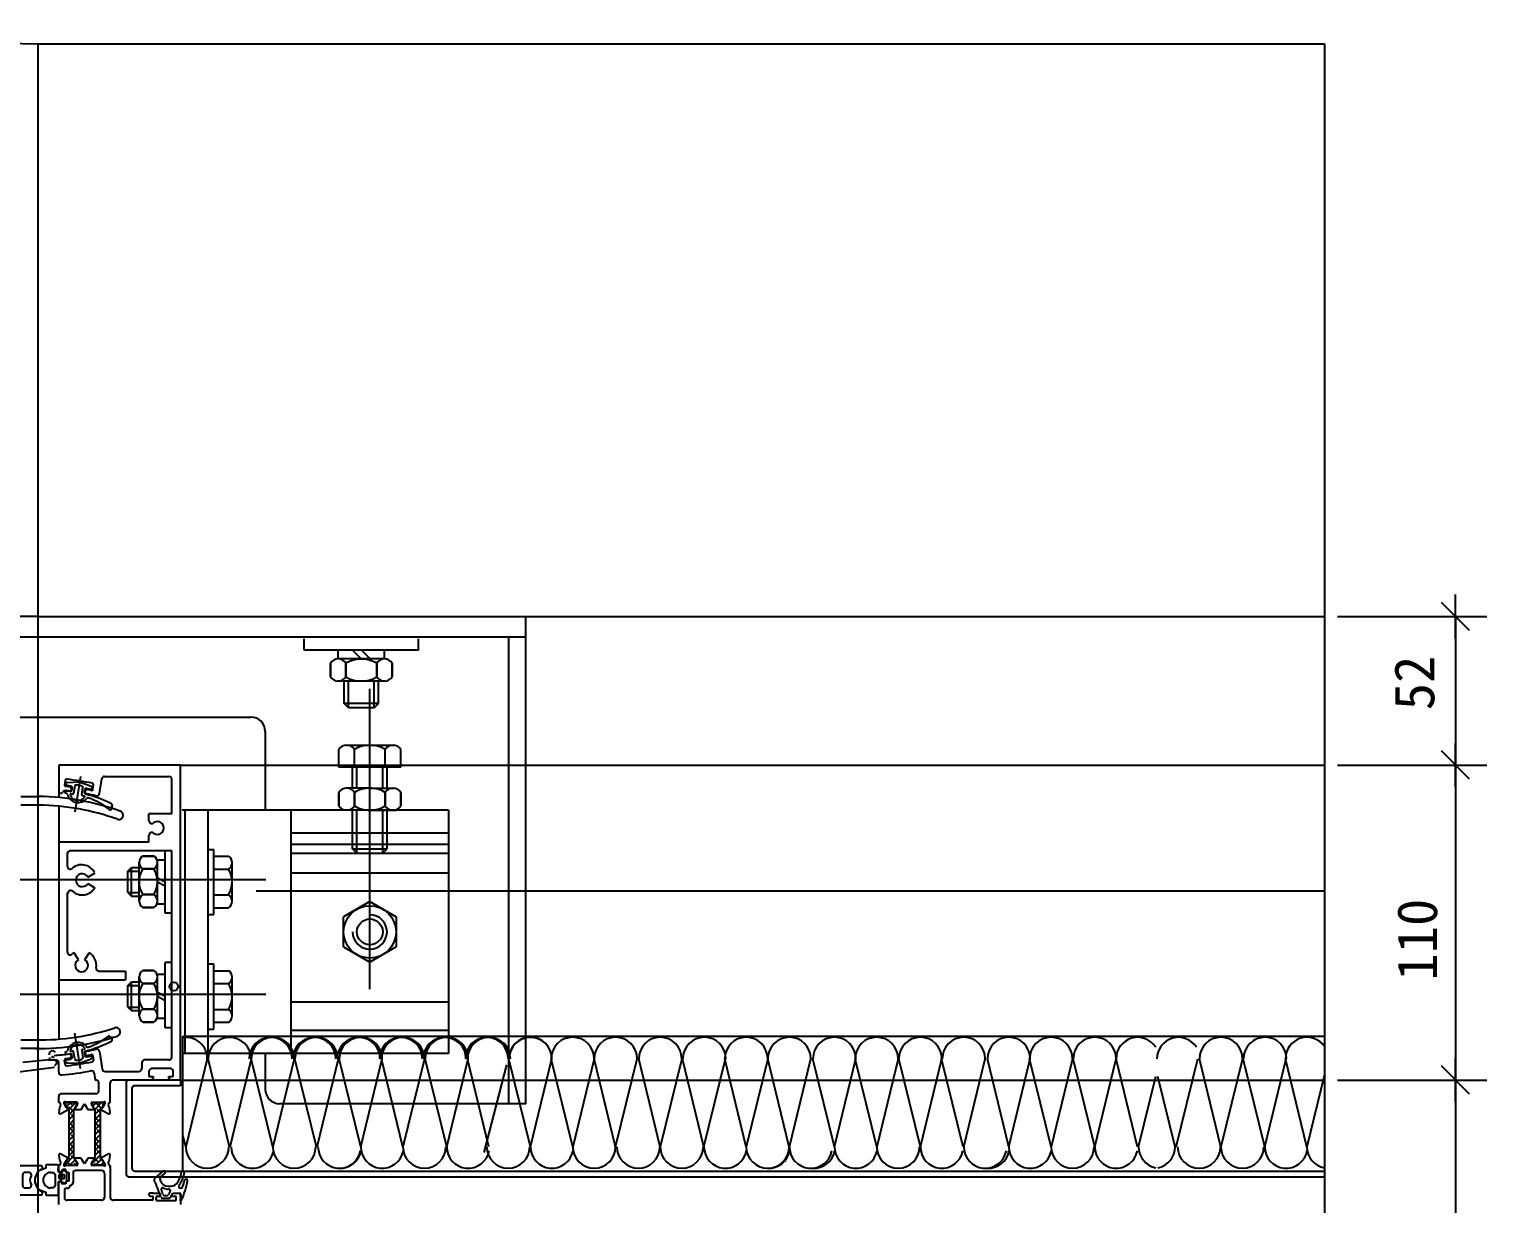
# Model space of a CAD drawing. Header units: metres. Extents: x -8118 to 8780, y 3552 to 5232.
# Drawn here: x 8271 to 8780, y 4821 to 5232 of the extents above; entities that cross this region are included whole.
import ezdxf

# ---------------------------------------------------------------- set-up
doc = ezdxf.new("R2010")
doc.units = ezdxf.units.M
for name, color, linetype in [('1', 1, 'Continuous'), ('10', 1, 'Continuous'), ('3', 5, 'Continuous'), ('CENTER', 2, 'Continuous'), ('DIM', 4, 'Continuous'), ('GOMMA', 3, 'Continuous'), ('GROSSA', 4, 'Continuous'), ('PUB_DIM', 3, 'Continuous'), ('型材', 1, 'Continuous'), ('填充', 1, 'Continuous'), ('胶条', 6, 'Continuous'), ('隔热条', 3, 'Continuous')]:
    doc.layers.add(name, color=color, linetype=linetype)

# ---------------------------------------------------------------- blocks, each defined once
blk = doc.blocks.new('14')
blk.add_line((6720.41, -286.02), (6720.41, -284.07))
blk.add_arc((6735.07, -284.47), 0.5, 149.98, 175.34)
blk.add_arc((6735.07, -284.47), 0.5, 149.98, 175.34)
at = {"layer": '10'}
blk.add_line((6720.61, -290.11), (6720.61, -294.47), dxfattribs=at)
at = {"layer": '10', "color": 6}
blk.add_line((6730.28, -294.47), (6730.16, -294.47), dxfattribs=at)
at = {"layer": '3', "color": 6, "linetype": 'Continuous'}
for centre, radius, start, end in [((6728.24, -284.72), 0.77, 275.95, 57.9), ((6728.28, -289.24), 3.61, 150.11, 209.89), ((6731.07, -289.27), 4.69, 126.04, 233.96), ((6730.73, -289.27), 4.34, 131.21, 228.86), ((6731.97, -289.24), 2.7, 92.55, 267.45), ((6728.25, -293.82), 0.77, 302.1, 84.05)]:
    blk.add_arc(centre, radius, start, end, dxfattribs=at)
at = {"layer": 'GOMMA', "color": 6}
for p, q in [((6720.61, -286.02), (6720.61, -284.07)), ((6720.61, -284.07), (6728.64, -284.07)), ((6730.16, -283.94), (6730.16, -285.07)), ((6734.17, -283.94), (6730.16, -283.94)), ((6734.46, -284), (6734.17, -283.94)), ((6734.46, -284), (6734.17, -283.94)), ((6734.46, -284), (6734.46, -284)), ((6734.46, -284), (6734.46, -284)), ((6734.46, -284), (6734.46, -284)), ((6734.46, -284), (6734.46, -284)), ((6734.49, -286.02), (6734.58, -284.43)), ((6730.16, -285.07), (6727.87, -286)), ((6734.69, -287.71), (6734.69, -288.42)), ((6734.71, -286.38), (6735.31, -286.68)), ((6734.71, -289.76), (6735.31, -289.46)), ((6736.29, -288.82), (6735.09, -288.82)), ((6736.13, -288.07), (6735.13, -288.07)), ((6735.98, -286.23), (6736.19, -286.01)), ((6735.98, -289.91), (6736.19, -290.12)), ((6736.48, -285.89), (6736.56, -285.89)), ((6736.69, -288.42), (6736.69, -287.71)), ((6736.84, -286.01), (6737.37, -286.55)), ((6736.84, -290.12), (6737.37, -289.59)), ((6737.49, -289.3), (6737.49, -286.83)), ((6726.38, -294.47), (6720.61, -294.47)), ((6730.28, -294.47), (6734.49, -294.47)), ((6736.48, -290.24), (6736.56, -290.24))]:
    blk.add_line(p, q, dxfattribs=at)
at = {"layer": 'GOMMA'}
blk.add_line((6734.49, -290.11), (6734.49, -294.47), dxfattribs=at)
at = {"layer": 'GOMMA', "color": 6}
for points in [[(6725.14, -287.44, 0.41), (6724.24, -286.54), (6722.99, -286.54, 0.41), (6722.09, -287.44), (6722.09, -291.04, 0.41), (6722.99, -291.94), (6724.24, -291.94, 0.41), (6725.14, -291.04)], [(6731.85, -286.54), (6732.52, -286.54, -0.41), (6733.42, -287.44), (6733.42, -291.04, -0.41), (6732.52, -291.94), (6731.85, -291.94)]]:
    blk.add_lwpolyline(points, format="xyb", dxfattribs=at)
for points in [[(6728.66, -294.47), (6728.64, -294.47), (6726.38, -294.47)], [(6727.87, -292.54), (6730.16, -293.47), (6730.16, -294.47)]]:
    blk.add_lwpolyline(points, dxfattribs=at)
for centre, radius, start, end in [((6734.46, -284.2), 0.2, 352.16, 90), ((6735.07, -284.47), 0.5, 149.98, 175.34), ((6734.89, -286.02), 0.4, 180, 243.43), ((6734.89, -290.11), 0.4, 116.57, 180), ((6735.09, -287.71), 0.4, 90, 180), ((6735.09, -288.42), 0.4, 180, 270), ((6735.49, -286.22), 0.49, 248.5, 359.37), ((6735.49, -289.81), 0.4, 13.48, 116.57), ((6736.27, -289.63), 0.4, 193.48, 224.62), ((6736.48, -286.29), 0.4, 90, 135.38), ((6736.29, -287.71), 0.4, 0, 90), ((6736.29, -288.42), 0.4, 270, 360), ((6736.56, -286.29), 0.4, 44.98, 90), ((6737.09, -286.83), 0.4, 0, 44.98), ((6737.09, -289.3), 0.4, 315.02, 0), ((6736.48, -289.84), 0.4, 224.62, 270), ((6736.56, -289.84), 0.4, 270, 315.02)]:
    blk.add_arc(centre, radius, start, end, dxfattribs=at)
at = {"layer": '胶条'}
for p, q in [((6717.61, -289.3), (6717.61, -286.83)), ((6718.27, -286.01), (6717.73, -286.55)), ((6718.27, -290.12), (6717.73, -289.59)), ((6718.41, -288.42), (6718.41, -287.71)), ((6718.63, -285.89), (6718.55, -285.89)), ((6718.81, -287.31), (6720.01, -287.31)), ((6718.81, -288.82), (6720.01, -288.82)), ((6719.12, -286.23), (6718.91, -286.01)), ((6718.98, -288.07), (6719.98, -288.07)), ((6719.41, -287.91), (6719.41, -288.27)), ((6720.39, -286.38), (6719.79, -286.68)), ((6720.39, -289.76), (6719.79, -289.46)), ((6720.41, -287.71), (6720.41, -288.42)), ((6718.63, -290.24), (6718.55, -290.24))]:
    blk.add_line(p, q, dxfattribs=at)
for centre, start, end in [((6718.01, -289.3), 180, 224.98), ((6718.55, -286.29), 90, 135.02), ((6718.81, -287.71), 90, 180), ((6718.81, -288.42), 180, 270), ((6718.63, -286.29), 44.62, 90), ((6719.61, -286.32), 193.48, 296.57), ((6719.61, -289.81), 63.43, 166.52), ((6720.01, -287.71), 360, 90), ((6720.01, -288.42), 270, 360), ((6720.21, -286.02), 296.57, 0), ((6720.21, -290.11), 360, 63.43), ((6718.55, -289.84), 224.98, 270), ((6718.63, -289.84), 270, 315.38)]:
    blk.add_arc(centre, 0.4, start, end, dxfattribs=at)
blk = doc.blocks.new('_DIMX')
blk.add_line((-109.45, 0), (109.45, 0))
blk.add_lwpolyline([(-70, -70), (70, 70)])

msp = doc.modelspace()

# ---------------------------------------------------------------- hatches: boundary and pattern name
at = {"layer": '隔热条'}
h = msp.add_hatch(dxfattribs=at)
h.set_pattern_fill('ANSI38', scale=0.4)
h.paths.add_polyline_path([(8286.45, 4853.67, -0.13), (8286.61, 4854.27), (8286.78, 4854.57, -0.09), (8286.81, 4854.63), (8287.09, 4855.11), (8287.65, 4856.07), (8287.65, 4856.43, 0.41), (8287.26, 4856.83), (8283.84, 4856.83, 0.41), (8283.45, 4856.43), (8283.45, 4856.07), (8284.15, 4854.85), (8284.22, 4854.85, -0.58), (8284.38, 4854.54), (8284.35, 4854.5), (8284.49, 4854.27, -0.13), (8284.65, 4853.67), (8284.65, 4837.99, -0.13), (8284.49, 4837.39), (8284.35, 4837.16), (8284.38, 4837.12, -0.58), (8284.22, 4836.81), (8284.15, 4836.81), (8283.45, 4835.59), (8283.45, 4835.23, 0.41), (8283.85, 4834.83), (8287.25, 4834.83, 0.41), (8287.65, 4835.23), (8287.65, 4835.59), (8287.1, 4836.55), (8286.81, 4837.03, -0.09), (8286.78, 4837.09), (8286.61, 4837.39, -0.13), (8286.45, 4837.99)])
h = msp.add_hatch(dxfattribs=at)
h.set_pattern_fill('ANSI38', scale=0.4)
h.paths.add_polyline_path([(8292.69, 4835.59), (8292.69, 4835.23, 0.41), (8293.09, 4834.83), (8296.49, 4834.83, 0.41), (8296.89, 4835.23), (8296.89, 4835.59), (8296.19, 4836.81), (8296.12, 4836.81, -0.58), (8295.96, 4837.12), (8295.98, 4837.16), (8295.85, 4837.39, -0.13), (8295.69, 4837.99), (8295.69, 4853.67, -0.13), (8295.85, 4854.27), (8295.98, 4854.5), (8295.96, 4854.54, -0.58), (8296.12, 4854.85), (8296.19, 4854.85), (8296.89, 4856.07), (8296.89, 4856.43, 0.41), (8296.5, 4856.83), (8293.08, 4856.83, 0.41), (8292.69, 4856.43), (8292.69, 4856.07), (8293.25, 4855.11), (8293.53, 4854.63, -0.09), (8293.56, 4854.57), (8293.73, 4854.27, -0.13), (8293.89, 4853.67), (8293.89, 4837.99, -0.13), (8293.73, 4837.39), (8293.56, 4837.09, -0.09), (8293.53, 4837.03), (8293.24, 4836.55)])

# ---------------------------------------------------------------- linework, layer by layer
for p, q in [((8103.39, 5019.3), (8444.29, 5019.3)), ((8376.06, 5005.34), (8376.06, 5010.07)), ((8376.06, 5010.07), (8376.06, 5005.34)), ((8394.93, 5011.57), (8378.75, 5011.58)), ((8381.45, 5010.07), (8381.45, 5005.34)), ((8381.45, 5005.34), (8381.45, 5010.07)), ((8392.24, 5005.34), (8392.24, 5010.07)), ((8392.24, 5010.07), (8392.24, 5005.34)), ((8397.63, 5005.34), (8397.63, 5010.07)), ((8397.63, 5010.07), (8397.63, 5005.34)), ((8395.03, 5003.84), (8378.5, 5003.84)), ((8395.03, 5003.84), (8378.5, 5003.84)), ((8380.84, 4995.97), (8380.84, 5003.84)), ((8382.34, 4994.47), (8382.34, 5003.84)), ((8391.34, 4994.47), (8391.34, 5003.84)), ((8392.84, 4995.97), (8392.84, 5003.84)), ((8389.79, 4896.25), (8389.79, 5001.1)), ((8382.34, 4994.47), (8380.84, 4995.97)), ((8392.84, 4995.97), (8380.84, 4995.97)), ((8391.34, 4994.47), (8382.34, 4994.47)), ((8391.34, 4994.47), (8392.84, 4995.97)), ((8379.01, 4973.77), (8379.01, 4979.99)), ((8381.61, 4981.49), (8398.14, 4981.49)), ((8384.4, 4973.77), (8384.4, 4979.99)), ((8395.19, 4973.77), (8395.19, 4979.99)), ((8400.58, 4973.77), (8400.58, 4979.99)), ((8323.66, 4974.54), (8281.16, 4974.54)), ((8281.16, 4974.54), (8281.16, 4963.22)), ((8323.66, 4933.64), (8323.66, 4974.54)), ((8323.66, 4974.54), (8723.13, 4974.54)), ((8383.79, 4966.49), (8383.79, 4973.77)), ((8385.29, 4966.49), (8385.29, 4973.77)), ((8394.29, 4966.49), (8394.29, 4973.77)), ((8395.79, 4966.49), (8395.79, 4973.77)), ((8283.46, 4969.15), (8283.23, 4967.67)), ((8283.55, 4968.07), (8283.55, 4968.07)), ((8288.74, 4970.49), (8286.78, 4958.14)), ((8293.1, 4966.1), (8293.34, 4967.58)), ((8295.4, 4964.6), (8296.2, 4969.69)), ((8297.19, 4970.54), (8319.66, 4970.54)), ((8320.66, 4957.54), (8320.66, 4969.54)), ((8267.89, 4963.54), (8274.39, 4963.54)), ((8281.16, 4965.79), (8281.16, 4965.41)), ((8285.55, 4966.35), (8285.47, 4965.85)), ((8290.41, 4965.07), (8290.49, 4965.56)), ((8379.01, 4964.99), (8379.01, 4960.27)), ((8379.01, 4960.27), (8379.01, 4964.99)), ((8389.79, 4966.49), (8381.45, 4966.49)), ((8384.4, 4960.27), (8384.4, 4964.99)), ((8384.4, 4964.99), (8384.4, 4960.27)), ((8389.79, 4966.49), (8398.14, 4966.49)), ((8395.19, 4964.99), (8395.19, 4960.27)), ((8395.19, 4960.27), (8395.19, 4964.99)), ((8400.58, 4960.27), (8400.58, 4964.99)), ((8400.58, 4964.99), (8400.58, 4960.27)), ((8274.39, 4960.54), (8267.89, 4960.54)), ((8281.16, 4960.21), (8281.16, 4947.54)), ((8312.66, 4955.1), (8312.66, 4957.54)), ((8320.66, 4957.54), (8312.66, 4957.54)), ((8389.79, 4958.77), (8380.57, 4958.77)), ((8385.29, 4943.77), (8385.29, 4958.77)), ((8389.79, 4958.77), (8399.02, 4958.77)), ((8394.29, 4943.77), (8394.29, 4958.77)), ((8303.66, 4956.99), (8303.66, 4956.99)), ((8281.16, 4947.54), (8281.16, 4899.54)), ((8312.66, 4947.54), (8281.16, 4947.54)), ((8312.66, 4947.54), (8312.66, 4949.98)), ((8284.16, 4943.54), (8284.16, 4939.21)), ((8320.66, 4944.54), (8285.16, 4944.54)), ((8318.29, 4922.77), (8318.29, 4944.54)), ((8320.66, 4909.21), (8320.66, 4944.54)), ((8291.32, 4935.43), (8293.85, 4936.85)), ((8353.47, 4934.42), (8182.98, 4934.42)), ((8291.29, 4933.18), (8293.79, 4931.7)), ((8323.66, 4864.54), (8323.66, 4934.14)), ((8284.16, 4929.87), (8284.16, 4909.21)), ((8723.14, 4930.43), (8350.08, 4930.43)), ((8288.04, 4906.49), (8286.59, 4909)), ((8290.29, 4906.49), (8291.74, 4909)), ((8320.66, 4872.48), (8320.66, 4909.38)), ((8295.23, 4902.54), (8304.48, 4902.54)), ((8281.16, 4899.54), (8304.48, 4899.54)), ((8281.16, 4899.54), (8281.16, 4878.87)), ((8353.47, 4894.42), (8182.98, 4894.42)), ((8353.47, 4894.42), (8308.83, 4894.42)), ((8288.74, 4868.59), (8286.78, 4880.93)), ((8302.67, 4881.31), (8302.67, 4881.31)), ((8267.89, 4878.54), (8274.39, 4878.54)), ((8723.14, 4879.76), (8324.53, 4879.76)), ((8324.53, 4832.76), (8324.53, 4879.76)), ((8274.39, 4875.54), (8267.89, 4875.54)), ((8277.48, 4871.54), (8280.16, 4871.54)), ((8283.46, 4869.92), (8283.23, 4871.41)), ((8283.9, 4873.53), (8285.14, 4873.73)), ((8285.55, 4872.73), (8285.47, 4873.22)), ((8290.41, 4874), (8290.49, 4873.51)), ((8292.93, 4872.5), (8292.93, 4872.5)), ((8293.1, 4872.97), (8293.34, 4871.49)), ((8295.4, 4874.47), (8296.36, 4868.38)), ((8295.4, 4874.47), (8296.2, 4869.38)), ((8319.67, 4871.54), (8311.17, 4871.54)), ((8281.17, 4867.31), (8281.16, 4870.54)), ((8293.56, 4866.92), (8293.94, 4864.54)), ((8297.35, 4867.54), (8309.17, 4867.54)), ((8310.17, 4870.54), (8310.17, 4868.54)), ((8312.67, 4867.54), (8312.67, 4865.74)), ((8312.67, 4865.74), (8314.17, 4865.74)), ((8320.17, 4868.54), (8313.67, 4868.54)), ((8314.17, 4865.74), (8314.17, 4865.24)), ((8319.67, 4865.24), (8319.67, 4865.74)), ((8319.67, 4865.74), (8321.17, 4865.74)), ((8321.17, 4865.74), (8321.17, 4867.54)), ((8294.17, 4864.54), (8293.94, 4864.54)), ((8295.17, 4860.74), (8295.17, 4863.54)), ((8299.17, 4856.74), (8299.17, 4863.54)), ((8313.47, 4864.54), (8300.17, 4864.54)), ((8323.68, 4864.54), (8305.69, 4864.54)), ((8323.68, 4862.54), (8307.69, 4862.54)), ((8314.17, 4865.24), (8313.47, 4864.54)), ((8320.37, 4864.54), (8319.67, 4865.24)), ((8323.66, 4864.54), (8723.14, 4864.54)), ((8323.68, 4864.54), (8323.68, 4862.54)), ((8281.17, 4856.74), (8281.17, 4858.74)), ((8281.33, 4856.74), (8281.17, 4856.74)), ((8294.17, 4859.74), (8282.17, 4859.74)), ((8299, 4856.74), (8299.17, 4856.74)), ((8283.16, 4835.59), (8283.16, 4835.59)), ((8281.16, 4832.79), (8281.16, 4834.74)), ((8281.33, 4834.74), (8281.16, 4834.74)), ((8281.27, 4832.61), (8281.87, 4832.31)), ((8282.16, 4832.49), (8282.16, 4832.74)), ((8283.66, 4833.24), (8282.66, 4833.24)), ((8283.66, 4832.74), (8283.66, 4833.24)), ((8284.16, 4834.74), (8284.01, 4834.74)), ((8284.66, 4832.24), (8284.16, 4832.24)), ((8284.66, 4832.24), (8284.66, 4829.24)), ((8286.16, 4831.94), (8286.16, 4828.74)), ((8296.16, 4832.94), (8287.16, 4832.94)), ((8297.16, 4831.94), (8297.16, 4823.48)), ((8299, 4834.74), (8299.16, 4834.74)), ((8299.16, 4833.94), (8299.16, 4834.74)), ((8299.16, 4834.74), (8299.16, 4823.54)), ((8305.69, 4830.76), (8723.14, 4830.76)), ((8307.69, 4832.76), (8723.14, 4832.76)), ((8281.16, 4823.54), (8281.16, 4828.69)), ((8281.17, 4821.04), (8281.17, 4828.69)), ((8281.27, 4828.87), (8281.87, 4829.17)), ((8282.16, 4828.99), (8282.16, 4828.74)), ((8283.66, 4828.24), (8282.66, 4828.24)), ((8283.16, 4825.89), (8283.16, 4825.89)), ((8283.17, 4825.89), (8283.17, 4823.39)), ((8283.66, 4828.74), (8283.66, 4828.24)), ((8284.16, 4826.74), (8284.01, 4826.74)), ((8284.66, 4829.24), (8284.16, 4829.24)), ((8312.67, 4824.5), (8312.67, 4824.8)), ((8314.18, 4825), (8312.87, 4825)), ((8314.18, 4825), (8316.07, 4825)), ((8320.95, 4824.95), (8321.05, 4824.95)), ((8321.27, 4825), (8323.47, 4825)), ((8321.27, 4825), (8323.47, 4825)), ((8323.67, 4823.65), (8323.67, 4824.8)), ((8323.67, 4823.65), (8323.67, 4824.8)), ((8283.17, 4823.39), (8283.17, 4823.39)), ((8296.17, 4822.54), (8284.02, 4822.54)), ((8313.67, 4822.54), (8300.16, 4822.54)), ((8313.17, 4824), (8313.67, 4824)), ((8314.17, 4823.04), (8314.17, 4823.5)), ((8315.17, 4822.79), (8315.17, 4823.5)), ((8315.67, 4824), (8316.47, 4824)), ((8321.67, 4822.29), (8315.67, 4822.29)), ((8316.67, 4824.2), (8316.67, 4824.4)), ((8316.67, 4824.2), (8316.67, 4824.4)), ((8320.67, 4824.2), (8320.67, 4824.4)), ((8320.87, 4824), (8321.67, 4824)), ((8322.17, 4822.79), (8322.17, 4823.5)), ((8323.67, 4823.65), (8323.67, 4821.04)), ((8323.67, 4823.65), (8323.67, 4821.54))]:
    msp.add_line(p, q)
for centre, radius, start, end in [((8378.75, 5008.41), 3.16, 31.49, 148.51), ((8386.84, 5001.12), 10.44, 58.91, 121.09), ((8394.93, 5008.4), 3.17, 31.77, 148.23), ((8378.75, 5006.99), 3.16, 211.49, 328.51), ((8386.84, 5014.28), 10.44, 238.91, 301.09), ((8394.93, 5007.01), 3.17, 211.77, 328.23), ((8381.71, 4978.32), 3.17, 31.77, 148.23), ((8389.79, 4971.05), 10.44, 58.91, 121.09), ((8397.88, 4978.34), 3.16, 31.49, 148.51), ((8283.72, 4967.59), 0.5, 170.98, 263.77), ((8283.95, 4969.07), 0.5, 83.72, 170.98), ((8273.66, 4875.54), 94.6, 78.24, 83.72), ((8292.84, 4967.66), 0.5, 350.98, 78.24), ((8297.19, 4969.54), 1, 90, 170.98), ((8319.66, 4969.54), 1, 0, 90), ((8273.09, 4875.54), 88, 70.36, 89.25), ((8281.91, 4965.41), 0.75, 180, 332.55), ((8283.47, 4964.6), 1, 83.72, 152.55), ((8273.66, 4875.54), 90.6, 82.87, 83.72), ((8273.66, 4875.54), 92.1, 82.86, 83.77), ((8284.98, 4965.93), 0.5, 262.87, 350.98), ((8285.05, 4966.43), 0.5, 350.98, 82.86), ((8290.9, 4964.99), 0.5, 170.98, 259.09), ((8290.98, 4965.49), 0.5, 79.1, 170.98), ((8273.66, 4875.54), 90.6, 76.91, 79.09), ((8273.66, 4875.54), 92.1, 78.2, 79.1), ((8292.61, 4966.18), 0.5, 258.2, 350.98), ((8294.41, 4964.76), 1, 256.91, 350.98), ((8381.71, 4963.34), 3.16, 31.49, 148.51), ((8389.79, 4956.05), 10.44, 90, 121.09), ((8389.79, 4956.05), 10.44, 58.91, 90), ((8397.88, 4963.34), 3.16, 31.49, 148.51), ((8273.09, 4875.54), 85, 70.36, 89.25), ((8302.16, 4957.01), 1.5, 359.25, 70.36), ((8381.71, 4961.92), 3.16, 211.49, 328.51), ((8389.79, 4969.21), 10.44, 238.91, 270), ((8389.79, 4969.21), 10.44, 270, 301.09), ((8397.88, 4961.92), 3.16, 211.49, 328.51), ((8302.16, 4957.01), 1.5, 250.36, 359.25), ((8313.66, 4955.1), 1, 180, 307.98), ((8315.66, 4952.54), 2.25, 232.02, 127.98), ((8313.66, 4949.98), 1, 52.02, 180), ((8285.16, 4943.54), 1, 90, 180), ((8285.16, 4939.21), 1, 180, 310.57), ((8289.16, 4934.54), 5.15, 30, 130.57), ((8289.36, 4934.33), 5.15, 228.68, 329.25), ((8289.36, 4934.33), 2.25, 29.25, 329.25), ((8285.3, 4929.71), 1, 48.68, 179.25), ((8285.16, 4909.21), 1, 180, 310.57), ((8289.16, 4904.54), 5.15, 120, 130.57), ((8289.16, 4904.54), 2.25, 120, 60), ((8289.16, 4904.54), 5.15, 350.64, 60), ((8295.23, 4903.54), 1, 170.64, 270), ((8274.24, 4963.53), 85, 269.25, 288.14), ((8301.17, 4881.33), 1.5, 359.25, 108.14), ((8301.17, 4881.33), 1.5, 288.14, 359.25), ((8274.24, 4963.53), 88, 269.25, 288.14), ((8279.02, 4873.5), 1.25, 37.03, 189.77), ((8278.82, 4872.59), 1, 189.77, 270.75), ((8279.5, 4873.48), 1, 216.28, 273.74), ((8273.66, 4963.54), 90.6, 273.74, 277.13), ((8280.16, 4870.54), 1, 0, 90), ((8283.72, 4871.49), 0.5, 96.23, 189.02), ((8273.66, 4963.54), 92.1, 276.23, 277.14), ((8273.66, 4963.54), 94.6, 276.28, 281.76), ((8284.98, 4873.14), 0.5, 9.02, 97.13), ((8285.05, 4872.65), 0.5, 277.14, 9.02), ((8290.9, 4874.08), 0.5, 100.91, 189.02), ((8290.98, 4873.59), 0.5, 189.02, 280.9), ((8273.66, 4963.54), 90.6, 280.91, 283.09), ((8273.66, 4963.54), 92.1, 280.9, 281.8), ((8292.61, 4872.9), 0.5, 9.02, 101.8), ((8292.84, 4871.41), 0.5, 281.76, 9.02), ((8294.41, 4874.32), 1, 9.02, 103.09), ((8311.17, 4870.54), 1, 90, 180), ((8319.67, 4872.54), 1, 270, 0), ((8282.17, 4867.31), 1, 180, 275.05), ((8273.67, 4963.54), 97.6, 275.05, 281.05), ((8283.95, 4870), 0.5, 189.02, 276.28), ((8292.57, 4866.77), 1, 9.02, 101.05), ((8297.35, 4868.54), 1, 189.02, 270), ((8309.17, 4868.54), 1, 270, 0), ((8313.67, 4867.54), 1, 90, 180), ((8320.17, 4867.54), 1, 0, 90), ((8294.17, 4863.54), 1, 0, 90), ((8294.17, 4860.74), 1, 270, 0), ((8300.17, 4863.54), 1, 90, 180), ((8282.17, 4858.74), 1, 90, 180), ((8281.36, 4832.79), 0.2, 180, 243.43), ((8281.96, 4832.49), 0.2, 243.43, 0), ((8282.66, 4832.74), 0.5, 90, 180), ((8284.16, 4832.74), 0.5, 180, 270), ((8287.16, 4831.94), 1, 90, 180), ((8296.16, 4831.94), 1, 0, 90), ((8281.36, 4828.69), 0.2, 116.57, 180), ((8281.96, 4828.99), 0.2, 0, 116.57), ((8282.66, 4828.74), 0.5, 180, 270), ((8284.01, 4825.89), 0.85, 90, 180), ((8284.16, 4828.74), 0.5, 90, 180), ((8284.16, 4827.74), 1, 270, 0), ((8285.16, 4828.74), 1, 270, 0), ((8312.87, 4824.8), 0.2, 90, 180), ((8316.07, 4824.4), 0.6, 0, 90), ((8316.07, 4824.4), 0.6, 0, 90), ((8321.27, 4824.4), 0.6, 90, 180), ((8320.95, 4824.75), 0.2, 90, 153.43), ((8323.47, 4824.8), 0.2, 0, 90), ((8323.47, 4824.8), 0.2, 0, 90), ((8284.02, 4823.39), 0.85, 180, 270), ((8296.17, 4823.54), 1, 270, 0), ((8300.16, 4823.54), 1, 180, 270), ((8313.17, 4824.5), 0.5, 180, 270), ((8313.67, 4823.5), 0.5, 0, 90), ((8313.67, 4823.04), 0.5, 270, 0), ((8315.67, 4823.5), 0.5, 90, 180), ((8315.67, 4822.79), 0.5, 180, 270), ((8316.47, 4824.2), 0.2, 270, 0), ((8320.87, 4824.2), 0.2, 180, 270), ((8321.67, 4823.5), 0.5, 0, 90), ((8321.67, 4822.79), 0.5, 270, 0)]:
    msp.add_arc(centre, radius, start, end)
at = {"layer": '1'}
for p, q in [((7886.21, 5231.52), (8277.28, 5226.4)), ((8273.84, 5226.42), (8723.14, 5226.42)), ((8723.14, 5226.42), (8723.14, 4342.68)), ((8273.84, 5026.42), (7885.06, 5026.42)), ((8273.84, 5026.42), (8723.14, 5026.42)), ((8304.69, 4863.54), (8304.69, 4831.76)), ((8306.69, 4861.54), (8306.69, 4833.76))]:
    msp.add_line(p, q, dxfattribs=at)
for centre, start, end in [((8305.69, 4863.54), 90, 180), ((8307.69, 4861.54), 90, 180), ((8305.69, 4831.76), 180, 270), ((8307.69, 4833.76), 180, 270)]:
    msp.add_arc(centre, 1, start, end, dxfattribs=at)
at = {"layer": '10'}
for p, q in [((8727.64, 5026.42), (8779.79, 5026.42)), ((8768.85, 5026.42), (8768.85, 4974.54)), ((8727.63, 4974.54), (8779.79, 4974.54)), ((8727.64, 4974.54), (8773.35, 4974.54)), ((8768.85, 4974.54), (8768.85, 4864.54)), ((8304.48, 4902.54), (8304.48, 4899.54)), ((8727.63, 4864.54), (8779.79, 4864.54)), ((8730.13, 4864.54), (8773.35, 4864.54)), ((8768.85, 4864.54), (8768.85, 4524.42)), ((8281.57, 4831.49), (8282.77, 4831.49))]:
    msp.add_line(p, q, dxfattribs=at)
msp.add_circle((8321.32, 4897.22), 1.5, dxfattribs=at)
at = {"layer": '3'}
for p, q in [((8310.48, 4942.76), (8314.42, 4942.76)), ((8314.42, 4942.76), (8310.48, 4942.76)), ((8305.29, 4937.52), (8306.54, 4938.77)), ((8305.29, 4930.02), (8305.29, 4937.52)), ((8305.29, 4937.52), (8309.23, 4937.52)), ((8306.54, 4938.77), (8309.23, 4938.77)), ((8306.54, 4928.77), (8306.54, 4938.77)), ((8309.23, 4926.95), (8309.23, 4940.72)), ((8309.23, 4926.95), (8309.23, 4940.72)), ((8314.42, 4938.26), (8310.48, 4938.26)), ((8310.48, 4938.26), (8314.42, 4938.26)), ((8315.67, 4926.08), (8315.67, 4941.46)), ((8315.67, 4941.46), (8318.29, 4941.46)), ((8315.67, 4935.19), (8318.29, 4933.77)), ((8315.67, 4933.77), (8318.29, 4932.35)), ((8305.29, 4930.02), (8306.54, 4928.77)), ((8305.29, 4930.02), (8309.23, 4930.02)), ((8306.54, 4928.77), (8309.23, 4928.77)), ((8310.48, 4929.28), (8314.42, 4929.28)), ((8314.42, 4929.28), (8310.48, 4929.28)), ((8310.48, 4924.78), (8314.42, 4924.78)), ((8314.42, 4924.78), (8310.48, 4924.78)), ((8315.67, 4926.08), (8318.29, 4926.08)), ((8320.29, 4922.77), (8318.29, 4922.77)), ((8314.42, 4902.76), (8310.48, 4902.76)), ((8310.48, 4902.76), (8314.42, 4902.76)), ((8315.67, 4901.46), (8318.29, 4901.46)), ((8315.67, 4886.08), (8315.67, 4901.46)), ((8320.29, 4905.52), (8318.29, 4905.52)), ((8318.29, 4882.77), (8318.29, 4905.52)), ((8305.29, 4897.52), (8306.54, 4898.77)), ((8305.29, 4897.52), (8309.23, 4897.52)), ((8305.29, 4890.02), (8305.29, 4897.52)), ((8306.54, 4898.77), (8309.23, 4898.77)), ((8306.54, 4888.77), (8306.54, 4898.77)), ((8309.23, 4886.95), (8309.23, 4900.72)), ((8309.23, 4886.95), (8309.23, 4900.72)), ((8310.48, 4898.26), (8314.42, 4898.26)), ((8314.42, 4898.26), (8310.48, 4898.26)), ((8315.67, 4895.19), (8318.29, 4893.77)), ((8315.67, 4893.77), (8318.29, 4892.35)), ((8305.29, 4890.02), (8309.23, 4890.02)), ((8305.29, 4890.02), (8306.54, 4888.77)), ((8306.54, 4888.77), (8309.23, 4888.77)), ((8314.42, 4889.28), (8310.48, 4889.28)), ((8310.48, 4889.28), (8314.42, 4889.28)), ((8315.67, 4886.08), (8318.29, 4886.08)), ((8314.42, 4884.78), (8310.48, 4884.78)), ((8310.48, 4884.78), (8314.42, 4884.78)), ((8320.29, 4882.77), (8318.29, 4882.77))]:
    msp.add_line(p, q, dxfattribs=at)
for centre, radius, start, end in [((8311.86, 4940.51), 2.63, 121.49, 238.51), ((8313.04, 4940.51), 2.63, 301.49, 58.51), ((8317.93, 4933.77), 8.7, 148.91, 211.09), ((8306.97, 4933.77), 8.7, 328.91, 31.09), ((8311.87, 4927.03), 2.64, 121.77, 238.23), ((8313.03, 4927.03), 2.64, 301.77, 58.23), ((8311.86, 4900.51), 2.63, 121.49, 238.51), ((8313.04, 4900.51), 2.63, 301.49, 58.51), ((8317.93, 4893.77), 8.7, 148.91, 211.09), ((8306.97, 4893.77), 8.7, 328.91, 31.09), ((8311.87, 4887.03), 2.64, 121.77, 238.23), ((8313.03, 4887.03), 2.64, 301.77, 58.23)]:
    msp.add_arc(centre, radius, start, end, dxfattribs=at)
at = {"layer": 'CENTER'}
msp.add_line((8273.84, 5226.42), (8273.84, 4314.41), dxfattribs=at)
at = {"layer": 'DIM'}
for p, q in [((8444.29, 4856.27), (8444.29, 5026.42)), ((8366.84, 5014.65), (8366.84, 5018.65)), ((8406.84, 5014.65), (8406.84, 5018.65)), ((8438.29, 4856.27), (8438.29, 5019.3)), ((8406.84, 5014.65), (8366.84, 5014.65)), ((8378.76, 5011.58), (8378.76, 5014.65)), ((8383.71, 5014.65), (8386.79, 5011.57)), ((8386.84, 5014.65), (8389.92, 5011.57)), ((8394.93, 5011.57), (8394.93, 5014.65)), ((8199.39, 4991.27), (8348.29, 4991.27)), ((8353.29, 4986.27), (8353.29, 4958.77)), ((8400.58, 4973.77), (8379.01, 4973.77)), ((8395.79, 4973.77), (8383.79, 4973.77)), ((8417.29, 4958.77), (8324.3, 4958.77)), ((8325.3, 4873.77), (8325.3, 4958.77)), ((8333.3, 4873.77), (8333.3, 4958.77)), ((8362.29, 4873.77), (8362.29, 4958.77)), ((8383.79, 4945.27), (8383.79, 4958.77)), ((8395.79, 4945.27), (8395.79, 4958.77)), ((8417.29, 4958.77), (8417.29, 4873.77)), ((8417.29, 4958.77), (8417.29, 4873.77)), ((8417.29, 4950.77), (8362.29, 4950.77)), ((8333.29, 4945.08), (8335.29, 4945.08)), ((8335.29, 4922.33), (8335.29, 4945.08)), ((8335.29, 4942.69), (8340.47, 4942.69)), ((8417.29, 4946.77), (8362.29, 4946.77)), ((8362.29, 4943.77), (8417.29, 4943.77)), ((8383.79, 4945.27), (8395.79, 4945.27)), ((8385.29, 4943.77), (8383.79, 4945.27)), ((8394.29, 4943.77), (8395.79, 4945.27)), ((8335.29, 4938.2), (8340.47, 4938.2)), ((8341.72, 4926.88), (8341.72, 4940.66)), ((8417.29, 4936.77), (8362.29, 4936.77)), ((8335.29, 4929.21), (8340.47, 4929.21)), ((8389.79, 4926.83), (8380.64, 4921.53)), ((8389.79, 4926.83), (8398.95, 4921.53)), ((8333.29, 4922.33), (8335.29, 4922.33)), ((8335.29, 4924.72), (8340.47, 4924.72)), ((8380.64, 4911.01), (8380.64, 4921.53)), ((8398.95, 4921.53), (8398.95, 4911.01)), ((8380.64, 4911.01), (8389.79, 4905.71)), ((8398.95, 4911.01), (8389.79, 4905.71)), ((8333.29, 4905.08), (8335.29, 4905.08)), ((8335.29, 4882.33), (8335.29, 4905.08)), ((8335.29, 4902.69), (8340.47, 4902.69)), ((8335.29, 4898.2), (8340.47, 4898.2)), ((8341.72, 4886.88), (8341.72, 4900.66)), ((8417.29, 4891.77), (8362.29, 4891.77)), ((8335.29, 4889.21), (8340.47, 4889.21)), ((8333.29, 4882.33), (8335.29, 4882.33)), ((8335.29, 4884.72), (8340.47, 4884.72)), ((8417.29, 4881.77), (8362.29, 4881.77)), ((8417.29, 4873.77), (8324.3, 4873.77))]:
    msp.add_line(p, q, dxfattribs=at)
for radius in [9.15, 4.5]:
    msp.add_circle((8389.79, 4916.27), radius, dxfattribs=at)
for centre, radius, start, end in [((8348.29, 4986.27), 5, 0, 90), ((8339.1, 4940.44), 2.63, 301.49, 58.51), ((8333.02, 4933.7), 8.7, 328.91, 31.09), ((8339.08, 4926.96), 2.64, 301.77, 58.23), ((8389.79, 4916.27), 6, 180, 90), ((8339.1, 4900.44), 2.63, 301.49, 58.51), ((8333.02, 4893.7), 8.7, 328.91, 31.09), ((8339.08, 4886.96), 2.64, 301.77, 58.23)]:
    msp.add_arc(centre, radius, start, end, dxfattribs=at)
at = {"layer": 'GROSSA'}
for p, q in [((8353.29, 4873.77), (8353.29, 4861.27)), ((8323.67, 4864.54), (8320.37, 4864.54)), ((8444.29, 4856.27), (8358.29, 4856.27))]:
    msp.add_line(p, q, dxfattribs=at)
msp.add_arc((8358.29, 4861.27), 5, 180, 270, dxfattribs=at)
at = {"layer": '型材'}
for p, q in [((8281.63, 4856.5), (8281.83, 4855.57)), ((8283.87, 4854.87), (8282.99, 4856.58)), ((8283.45, 4856.74), (8287.47, 4856.74)), ((8287.72, 4856.07), (8286.8, 4854.54)), ((8287.77, 4856.44), (8287.77, 4856.22)), ((8288.96, 4854.24), (8290.17, 4856.25)), ((8290.17, 4856.25), (8291.38, 4854.24)), ((8292.57, 4856.22), (8292.57, 4856.44)), ((8293.53, 4854.54), (8292.61, 4856.07)), ((8292.87, 4856.74), (8296.88, 4856.74)), ((8297.35, 4856.58), (8296.46, 4854.87)), ((8298.5, 4855.57), (8298.71, 4856.5)), ((8281.48, 4854.99), (8281.22, 4853.08)), ((8281.65, 4852.77), (8284.08, 4853.98)), ((8284.22, 4854.76), (8284.04, 4854.76)), ((8284.08, 4853.98), (8284.38, 4854.45)), ((8286.98, 4854.24), (8288.96, 4854.24)), ((8291.38, 4854.24), (8293.36, 4854.24)), ((8295.96, 4854.45), (8296.26, 4853.98)), ((8296.29, 4854.76), (8296.11, 4854.76)), ((8296.26, 4853.98), (8298.68, 4852.77)), ((8299.11, 4853.08), (8298.85, 4854.99)), ((8281.22, 4838.4), (8281.48, 4836.49)), ((8281.83, 4835.91), (8281.62, 4834.97)), ((8284.07, 4837.5), (8281.65, 4838.71)), ((8282.98, 4834.9), (8283.87, 4836.6)), ((8284.04, 4836.71), (8284.22, 4836.72)), ((8284.37, 4837.03), (8284.07, 4837.5)), ((8286.8, 4836.93), (8287.72, 4835.41)), ((8288.39, 4837.24), (8286.97, 4837.24)), ((8287.76, 4835.25), (8287.76, 4835.04)), ((8290.16, 4835.23), (8289.25, 4836.75)), ((8291.08, 4836.75), (8290.16, 4835.23)), ((8293.36, 4837.24), (8291.94, 4837.24)), ((8292.56, 4835.04), (8292.56, 4835.25)), ((8292.61, 4835.41), (8293.53, 4836.93)), ((8296.25, 4837.5), (8295.95, 4837.03)), ((8296.11, 4836.72), (8296.29, 4836.71)), ((8298.68, 4838.71), (8296.25, 4837.5)), ((8296.46, 4836.6), (8297.34, 4834.9)), ((8298.7, 4834.97), (8298.5, 4835.91)), ((8298.85, 4836.49), (8299.11, 4838.4)), ((8287.46, 4834.74), (8283.45, 4834.74)), ((8296.88, 4834.74), (8292.86, 4834.74))]:
    msp.add_line(p, q, dxfattribs=at)
for centre, radius, start, end in [((8281.33, 4856.44), 0.3, 12.48, 90), ((8281.54, 4855.5), 0.3, 292.92, 12.48), ((8283.2, 4856.7), 0.25, 8, 209.91), ((8287.47, 4856.44), 0.3, 360, 90), ((8287.47, 4856.22), 0.3, 328.92, 0), ((8292.87, 4856.44), 0.3, 90, 180), ((8292.87, 4856.22), 0.3, 180, 211.08), ((8297.13, 4856.7), 0.25, 330.09, 172), ((8298.79, 4855.5), 0.3, 167.52, 247.08), ((8299, 4856.44), 0.3, 90, 167.52), ((8281.52, 4853.04), 0.3, 172.48, 294.74), ((8281.77, 4854.95), 0.3, 112.92, 172.48), ((8284.05, 4854.96), 0.2, 207.48, 267.48), ((8284.21, 4854.56), 0.2, 327.48, 87.48), ((8286.97, 4854.44), 0.2, 148.99, 270.02), ((8293.36, 4854.44), 0.2, 270, 31.08), ((8296.12, 4854.56), 0.2, 92.52, 212.52), ((8296.28, 4854.96), 0.2, 272.52, 332.52), ((8298.56, 4854.95), 0.3, 7.52, 67.08), ((8298.81, 4853.04), 0.3, 245.26, 7.52), ((8281.52, 4838.44), 0.3, 65.26, 187.52), ((8281.77, 4836.53), 0.3, 187.52, 247.08), ((8281.54, 4835.97), 0.3, 347.52, 67.08), ((8284.05, 4836.51), 0.2, 92.52, 152.52), ((8284.21, 4836.92), 0.2, 272.52, 32.52), ((8286.97, 4837.04), 0.2, 90, 211.08), ((8287.46, 4835.04), 0.3, 270, 0), ((8287.46, 4835.25), 0.3, 360, 31.08), ((8288.39, 4836.24), 1, 31.08, 90), ((8291.94, 4836.24), 1, 90, 148.92), ((8292.86, 4835.25), 0.3, 148.92, 180), ((8292.86, 4835.04), 0.3, 180, 270), ((8293.36, 4837.04), 0.2, 328.92, 90), ((8296.12, 4836.92), 0.2, 147.48, 267.48), ((8296.28, 4836.51), 0.2, 27.48, 87.48), ((8298.79, 4835.97), 0.3, 112.92, 192.48), ((8298.81, 4838.44), 0.3, 352.48, 114.74), ((8298.56, 4836.53), 0.3, 292.92, 352.48), ((8281.33, 4835.04), 0.3, 270, 347.52), ((8283.2, 4834.77), 0.25, 150.09, 352), ((8297.13, 4834.77), 0.25, 188, 29.91), ((8299, 4835.04), 0.3, 192.48, 270)]:
    msp.add_arc(centre, radius, start, end, dxfattribs=at)
at = {"layer": '填充'}
for p, q in [((8333.05, 4871.94), (8325.55, 4841.22)), ((8340.81, 4841.22), (8333.31, 4871.94)), ((8341, 4841.22), (8348.5, 4871.94)), ((8355.89, 4841.22), (8348.39, 4871.94)), ((8363.39, 4871.94), (8355.89, 4841.22)), ((8371.15, 4841.22), (8363.65, 4871.94)), ((8371.35, 4841.22), (8378.85, 4871.94)), ((8386.62, 4841.22), (8379.12, 4871.94)), ((8386.62, 4841.22), (8394.12, 4871.94)), ((8401.36, 4841.22), (8393.86, 4871.94)), ((8408.86, 4871.94), (8401.36, 4841.22)), ((8416.62, 4841.22), (8409.12, 4871.94)), ((8416.62, 4841.22), (8424.12, 4871.94)), ((8431.36, 4841.22), (8423.86, 4871.94)), ((8445.87, 4841.23), (8438.37, 4871.95)), ((8445.87, 4841.23), (8453.37, 4871.95)), ((8460.61, 4841.23), (8453.11, 4871.95)), ((8468.11, 4871.95), (8460.61, 4841.23)), ((8475.61, 4841.23), (8468.11, 4871.95)), ((8475.61, 4841.23), (8483.11, 4871.95)), ((8491.2, 4841.23), (8483.7, 4871.95)), ((8498.7, 4871.95), (8491.2, 4841.23)), ((8506.46, 4841.23), (8498.96, 4871.95)), ((8506.46, 4841.23), (8513.96, 4871.95)), ((8521.2, 4841.23), (8513.7, 4871.95)), ((8528.7, 4871.95), (8521.2, 4841.23)), ((8536.2, 4841.23), (8528.7, 4871.95)), ((8536.27, 4841.23), (8543.77, 4871.95)), ((8552, 4841.23), (8544.5, 4871.95)), ((8552, 4841.23), (8559.5, 4871.95)), ((8566.75, 4841.23), (8559.25, 4871.95)), ((8574.25, 4871.95), (8566.75, 4841.23)), ((8582, 4841.23), (8574.5, 4871.95)), ((8582, 4841.23), (8589.5, 4871.95)), ((8596.91, 4841.23), (8589.41, 4871.95)), ((8597.16, 4841.23), (8604.66, 4871.95)), ((8612.89, 4841.23), (8605.39, 4871.95)), ((8612.89, 4841.23), (8620.39, 4871.95)), ((8627.64, 4841.23), (8620.14, 4871.95)), ((8635.14, 4871.95), (8627.64, 4841.23)), ((8642.89, 4841.23), (8635.39, 4871.95)), ((8642.89, 4841.23), (8650.39, 4871.95)), ((8657.86, 4841.23), (8650.36, 4871.95)), ((8671.37, 4841.23), (8678.87, 4871.95)), ((8686.96, 4841.23), (8679.46, 4871.95)), ((8694.46, 4871.95), (8686.96, 4841.23)), ((8702.22, 4841.23), (8694.72, 4871.95)), ((8702.22, 4841.23), (8709.72, 4871.95)), ((8716.96, 4841.23), (8709.46, 4871.95)), ((8437.47, 4869.79), (8429.57, 4839.17)), ((8658.2, 4841.23), (8664.19, 4865.77)), ((8670.94, 4841.22), (8664.94, 4865.76)), ((8723.14, 4866.52), (8716.96, 4841.23)), ((8325.55, 4841.22), (8324.53, 4845.39))]:
    msp.add_line(p, q, dxfattribs=at)
for centre, start, end in [((8325.55, 4871.94), 0, 97.8), ((8340.81, 4871.94), 0, 180), ((8355.17, 4871.94), 0, 180), ((8355.89, 4871.94), 0, 180), ((8370.43, 4871.94), 0, 180), ((8371.15, 4871.94), 0, 180), ((8385.89, 4871.94), 0, 180), ((8386.62, 4871.94), 0, 180), ((8400.64, 4871.94), 0, 180), ((8401.36, 4871.94), 0, 180), ((8415.89, 4871.94), 0, 180), ((8416.62, 4871.94), 0, 180), ((8430.64, 4871.94), 0, 180), ((8431.36, 4871.94), 0, 180), ((8445.87, 4871.95), 0, 180), ((8445.89, 4871.94), 0, 180), ((8460.61, 4871.95), 0, 180), ((8475.61, 4871.95), 0, 180), ((8491.2, 4871.95), 0, 180), ((8506.59, 4871.95), 0, 180), ((8521.2, 4871.95), 0, 180), ((8536.27, 4871.95), 0, 180), ((8552, 4871.95), 0, 180), ((8566.75, 4871.95), 0, 180), ((8582, 4871.95), 0, 180), ((8597.16, 4871.95), 0, 180), ((8612.89, 4871.95), 0, 180), ((8627.64, 4871.95), 0, 180), ((8642.89, 4871.95), 0, 180), ((8657.86, 4871.95), 32.4, 180), ((8672.09, 4871.95), 32.4, 180), ((8686.96, 4871.95), 0, 180), ((8702.34, 4871.95), 0, 180), ((8716.96, 4871.95), 34.59, 180), ((8333.05, 4841.22), 180, 0), ((8348.85, 4841.22), 180, 349.38), ((8363.39, 4841.22), 180, 0), ((8379.19, 4841.22), 180, 349.38), ((8394.12, 4841.22), 180, 349.38), ((8408.86, 4841.22), 180, 0), ((8424.12, 4841.22), 180, 349.38), ((8438.11, 4841.23), 180, 0), ((8453.37, 4841.23), 180, 349.38), ((8468.11, 4841.23), 180, 0), ((8483.55, 4841.23), 180, 0), ((8498.7, 4841.23), 180, 0), ((8513.96, 4841.23), 180, 349.38), ((8528.7, 4841.23), 180, 0), ((8543.77, 4841.23), 180, 349.38), ((8559.5, 4841.23), 180, 349.38), ((8574.25, 4841.23), 180, 0), ((8589.5, 4841.23), 180, 349.38), ((8604.66, 4841.23), 180, 349.38), ((8620.39, 4841.23), 180, 349.38), ((8635.14, 4841.23), 180, 0), ((8650.39, 4841.23), 180, 349.38), ((8665.7, 4841.23), 180, 258.4), ((8663.44, 4841.22), 281.6, 0), ((8679.31, 4841.23), 180, 0), ((8694.46, 4841.23), 180, 0), ((8709.72, 4841.23), 180, 349.38), ((8724.46, 4841.23), 180, 259.82), ((8379.37, 4841.22), 266.6, 349.38), ((8529.03, 4841.23), 266.6, 349.38), ((8544.76, 4841.23), 266.6, 349.38), ((8605.65, 4841.23), 266.6, 349.38)]:
    msp.add_arc(centre, 7.5, start, end, dxfattribs=at)
at = {"layer": '胶条'}
for p, q in [((8283.96, 4967.5), (8285.45, 4967.26)), ((8284.12, 4968.49), (8288.45, 4968.63)), ((8287.22, 4967.59), (8288.28, 4967.62)), ((8288.28, 4967.62), (8289.29, 4967.26)), ((8288.45, 4968.63), (8292.52, 4967.15)), ((8283.33, 4965.13), (8283.28, 4964.83)), ((8283.28, 4964.83), (8283.78, 4964.76)), ((8283.9, 4965.55), (8285.14, 4965.35)), ((8285.44, 4964.49), (8286, 4964.4)), ((8285.86, 4966.69), (8285.71, 4965.76)), ((8286.75, 4967.16), (8286.35, 4964.65)), ((8289.21, 4964.2), (8289.61, 4966.71)), ((8289.46, 4963.85), (8290.01, 4963.77)), ((8290.14, 4964.94), (8290.31, 4965.98)), ((8290.88, 4966.4), (8292.36, 4966.16)), ((8291.08, 4966.37), (8292.36, 4966.16)), ((8292.93, 4966.58), (8292.93, 4966.58)), ((8299.83, 4960.48), (8299.65, 4959.32)), ((8299.83, 4878.6), (8299.65, 4879.76)), ((8277.89, 4871.54), (8268.6, 4870.63)), ((8283.28, 4874.24), (8283.78, 4874.32)), ((8283.96, 4871.58), (8285.45, 4871.81)), ((8285.44, 4874.58), (8286, 4874.67)), ((8285.86, 4872.39), (8285.71, 4873.31)), ((8286.75, 4871.91), (8286.35, 4874.42)), ((8287.22, 4871.49), (8288.28, 4871.46)), ((8288.28, 4871.45), (8289.29, 4871.82)), ((8288.45, 4870.45), (8292.52, 4871.92)), ((8289.21, 4874.88), (8289.61, 4872.37)), ((8289.46, 4875.22), (8290.01, 4875.31)), ((8290.14, 4874.14), (8290.31, 4873.09)), ((8290.88, 4872.68), (8292.36, 4872.91)), ((8291.08, 4872.71), (8292.36, 4872.91)), ((8267.09, 4867.38), (8279.65, 4869.04)), ((8284.12, 4870.59), (8288.45, 4870.45)), ((8314.67, 4830.19), (8317.66, 4832.76)), ((8316.84, 4830.73), (8318.16, 4831.87)), ((8318.08, 4832.72), (8318.21, 4832.57)), ((8319.43, 4827.45), (8320.2, 4827.45)), ((8320.1, 4825.73), (8319.5, 4824.52)), ((8320.78, 4824.84), (8320.11, 4823.52)), ((8321.05, 4824.95), (8323.32, 4825.05)), ((8317.32, 4823.24), (8319.67, 4823.24)), ((8318.04, 4824.24), (8319.05, 4824.24)), ((8323.82, 4824.55), (8323.59, 4822.57))]:
    msp.add_line(p, q, dxfattribs=at)
for centre, radius, start, end in [((8284.04, 4967.99), 0.5, 170.98, 260.98), ((8284.04, 4967.99), 0.5, 80.98, 170.98), ((8287.24, 4967.09), 0.5, 91.87, 170.98), ((8283.82, 4965.05), 0.5, 80.98, 170.98), ((8283.7, 4964.26), 0.5, 12.94, 80.98), ((8287.9, 4965.23), 3.81, 192.94, 260.98), ((8285.39, 4964.2), 0.3, 80.98, 202.37), ((8287.9, 4965.23), 3.01, 202.37, 260.98), ((8285.22, 4965.84), 0.5, 260.98, 350.98), ((8285.37, 4966.77), 0.5, 350.98, 80.98), ((8286.05, 4964.7), 0.3, 260.98, 350.98), ((8287.9, 4965.23), 3.81, 260.98, 322.37), ((8287.9, 4965.23), 3.01, 260.98, 319.59), ((8289.51, 4964.15), 0.3, 170.98, 260.98), ((8289.12, 4966.79), 0.5, 350.98, 70.09), ((8289.97, 4963.47), 0.3, 319.59, 80.98), ((8290.63, 4964.86), 0.5, 170.98, 255.86), ((8290.8, 4965.91), 0.5, 80.98, 170.98), ((8279.75, 4921.64), 44.07, 63.3, 75.86), ((8291.32, 4962.59), 0.5, 70.17, 142.37), ((8282.33, 4937.67), 27, 51.99, 70.17), ((8292.44, 4966.66), 0.5, 260.98, 350.98), ((8292.44, 4966.66), 0.5, 350.98, 80.98), ((8299.15, 4959.4), 0.5, 246.05, 350.98), ((8299.34, 4960.55), 0.5, 350.98, 65.93), ((8287.9, 4873.85), 3.81, 99.02, 167.06), ((8287.9, 4873.85), 3.01, 99.02, 157.63), ((8287.9, 4873.85), 3.81, 37.63, 99.02), ((8287.9, 4873.85), 3.01, 40.41, 99.02), ((8289.97, 4875.61), 0.3, 279.02, 40.41), ((8279.75, 4917.43), 44.07, 284.14, 296.7), ((8291.32, 4876.48), 0.5, 217.63, 289.83), ((8282.33, 4901.41), 27, 289.83, 308.01), ((8298.63, 4879.35), 0.5, 8.27, 113.2), ((8299.34, 4878.52), 0.5, 294.07, 9.02), ((8279.58, 4870.59), 0.9, 274.32, 73.35), ((8283.82, 4874.02), 0.5, 189.02, 279.02), ((8284.04, 4871.08), 0.5, 99.02, 189.02), ((8284.04, 4871.08), 0.5, 189.02, 279.02), ((8283.7, 4874.81), 0.5, 279.02, 347.06), ((8285.39, 4874.88), 0.3, 157.63, 279.02), ((8285.22, 4873.23), 0.5, 9.02, 99.02), ((8285.37, 4872.31), 0.5, 279.02, 9.02), ((8286.05, 4874.38), 0.3, 9.02, 99.02), ((8287.24, 4871.99), 0.5, 189.02, 268.13), ((8289.51, 4874.93), 0.3, 99.02, 189.02), ((8289.12, 4872.29), 0.5, 289.91, 9.02), ((8290.63, 4874.22), 0.5, 104.14, 189.02), ((8290.8, 4873.17), 0.5, 189.02, 279.02), ((8292.44, 4872.42), 0.5, 9.02, 99.02), ((8292.44, 4872.42), 0.5, 279.02, 9.02), ((8315, 4829.81), 0.5, 130.6, 204.03), ((8317.49, 4829.98), 1, 130.6, 196.26), ((8317.85, 4832.53), 0.3, 40.6, 130.6), ((8317.83, 4832.25), 0.5, 310.6, 40.6), ((8314.53, 4833.89), 9.63, 328.81, 351.86), ((8314.53, 4833.89), 10.63, 326.31, 351.86), ((8324.56, 4832.45), 0.5, 351.86, 171.86), ((8325.62, 4829.45), 0.5, 351.86, 171.86), ((8259.72, 4805.17), 60.02, 17.87, 24.03), ((8337.43, 4835.79), 21.77, 196.26, 196.54), ((8319.43, 4830.45), 3, 196.54, 270), ((8317.46, 4826.41), 0.5, 63.98, 200.2), ((8259.72, 4805.17), 61.02, 18.55, 20.2), ((8319.43, 4830.45), 4, 243.98, 272.85), ((8319.66, 4825.96), 0.5, 333.43, 92.85), ((8320.2, 4830.45), 3, 270, 328.81), ((8323.71, 4827.41), 0.67, 120.36, 347.12), ((8323.32, 4824.55), 0.5, 0, 90), ((8300.99, 4833.38), 25.45, 334.58, 350.95), ((8315.38, 4831.58), 9.97, 334.3, 348.72), ((8317.32, 4823.74), 0.5, 197.87, 270), ((8318.04, 4824.74), 0.5, 198.55, 270), ((8319.05, 4824.74), 0.5, 270, 333.43), ((8319.67, 4823.74), 0.5, 270, 333.43), ((8323.79, 4822.55), 0.2, 173.4, 334.58)]:
    msp.add_arc(centre, radius, start, end, dxfattribs=at)
at = {"layer": '隔热条'}
for points in [[(8284.65, 4837.99, -0.13), (8284.49, 4837.39), (8283.45, 4835.59), (8283.45, 4835.23, 0.41), (8283.85, 4834.83), (8287.25, 4834.83, 0.41), (8287.65, 4835.23), (8287.65, 4835.59), (8286.61, 4837.39, -0.13), (8286.45, 4837.99), (8286.45, 4853.67, -0.13), (8286.61, 4854.27), (8287.65, 4856.07), (8287.65, 4856.43, 0.41), (8287.25, 4856.83), (8283.85, 4856.83, 0.41), (8283.45, 4856.43), (8283.45, 4856.07), (8284.49, 4854.27, -0.13), (8284.65, 4853.67)], [(8295.69, 4837.99, 0.13), (8295.85, 4837.39), (8296.89, 4835.59), (8296.89, 4835.23, -0.41), (8296.49, 4834.83), (8293.09, 4834.83, -0.41), (8292.69, 4835.23), (8292.69, 4835.59), (8293.73, 4837.39, 0.13), (8293.89, 4837.99), (8293.89, 4853.67, 0.13), (8293.73, 4854.27), (8292.69, 4856.07), (8292.69, 4856.43, -0.41), (8293.09, 4856.83), (8296.49, 4856.83, -0.41), (8296.89, 4856.43), (8296.89, 4856.07), (8295.85, 4854.27, 0.13), (8295.69, 4853.67)]]:
    msp.add_lwpolyline(points, format="xyb", close=True, dxfattribs=at)

# ---------------------------------------------------------------- block references
at = {"layer": '10'}
msp.add_blockref('14', (1546.47, 5118.8), dxfattribs=at)
at = {"layer": 'PUB_DIM', "xscale": 0.07, "yscale": 0.07, "zscale": 0.07, "rotation": 90}
for p in [(8768.85, 5026.42), (8768.85, 4974.54), (8768.85, 4864.54)]:
    msp.add_blockref('_DIMX', p, dxfattribs=at)

# ---------------------------------------------------------------- texts
at = {"layer": 'DIM'}
for s, p in [('52', (8761.44, 4993.66)), ('110', (8762.43, 4899.28))]:
    msp.add_text(s, height=14, rotation=90, dxfattribs=at).set_placement(p)

doc.saveas('drawing.dxf')
